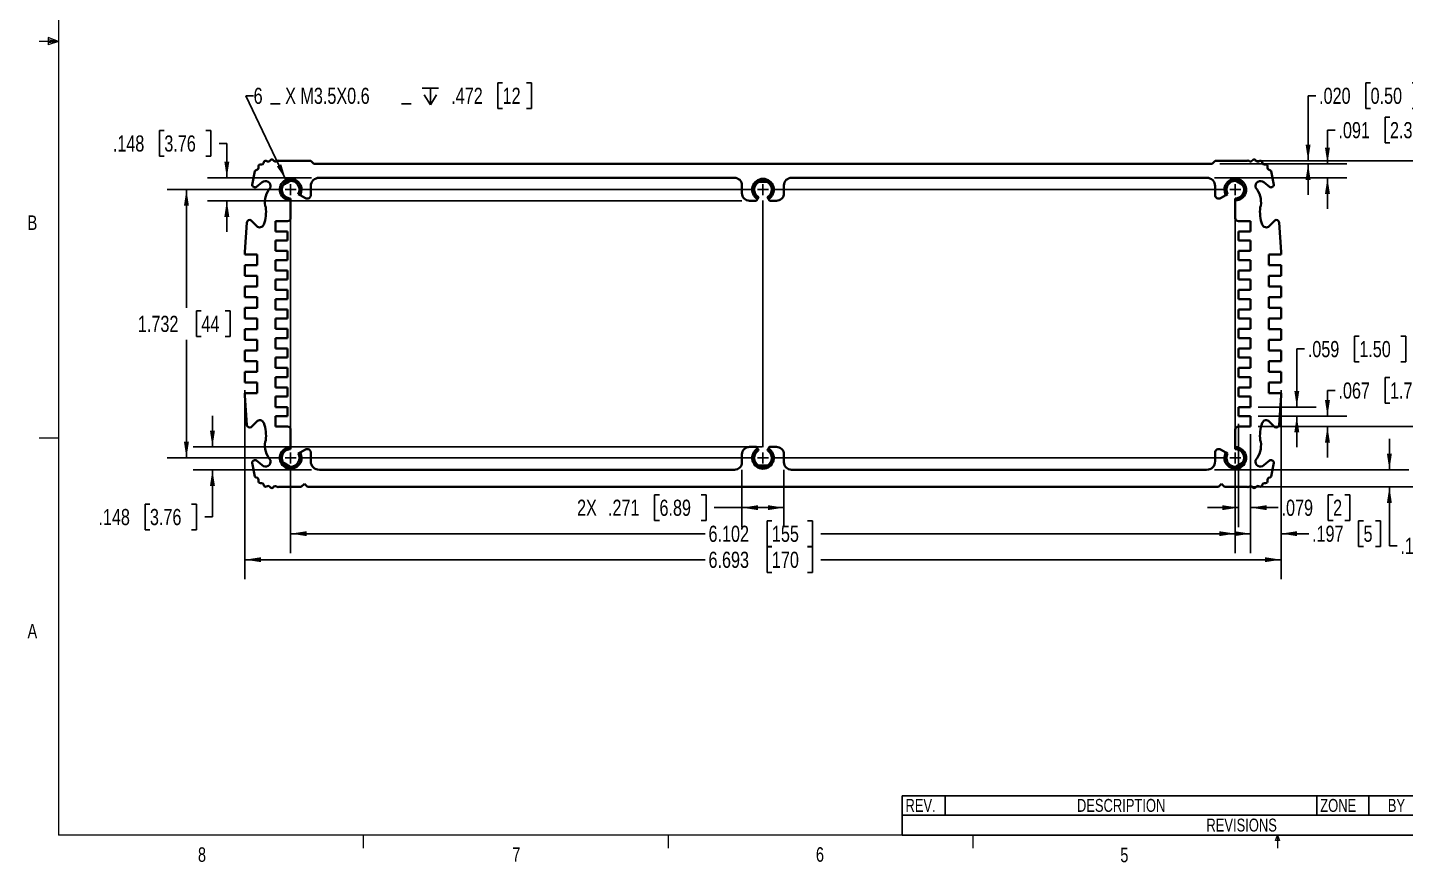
# Model space of a CAD drawing. Header units: inches. Extents: x 0.4 to 16.6, y 0.2 to 10.8.
# Drawn here: x 0.43 to 9.33, y 0.22 to 5.61 of the extents above; entities that cross this region are included whole.
import ezdxf

# ---------------------------------------------------------------- set-up
doc = ezdxf.new("R2010")
doc.units = ezdxf.units.IN
doc.header["$MEASUREMENT"] = 0
doc.linetypes.add('HIDDEN', pattern=[0.075, 0.05, -0.025])
doc.layers.add('SLD-0', color=7, linetype='Continuous')
doc.styles.add('SLDTEXTSTYLE1', font='TXT', dxfattribs={"width": 0.75})
doc.dimstyles.new('SLDDIMSTYLE0', dxfattribs={"dimtxt": 0.104167, "dimasz": 0.104167, "dimexe": 0, "dimexo": 0.0625, "dimgap": 0.026042, "dimtad": 0, "dimtih": 1, "dimtoh": 1, "dimdec": 3, "dimrnd": 1e-09, "dimzin": 12, "dimdsep": 46, "dimtxsty": 'SLDTEXTSTYLE1', "dimsah": 1, "dimcen": 0.09, "dimadec": 0, "dimazin": 3, "dimtfac": 1, "dimtdec": 3, "dimtofl": 0, "dimtmove": 0, "dimatfit": 3, "dimfxl": 1, "dimfrac": 2, "dimtolj": 1, "dimtzin": 12, "dimarcsym": 0})
doc.dimstyles.new('SLDDIMSTYLE1', dxfattribs={"dimtxt": 0.104167, "dimasz": 0.104167, "dimexe": 0, "dimexo": 0.0625, "dimgap": 0.026042, "dimtad": 0, "dimtih": 1, "dimtoh": 1, "dimdec": 3, "dimrnd": 1e-09, "dimzin": 4, "dimdsep": 46, "dimtxsty": 'SLDTEXTSTYLE1', "dimsah": 1, "dimcen": 0.09, "dimadec": 0, "dimazin": 1, "dimtfac": 1, "dimtdec": 3, "dimtmove": 0, "dimatfit": 0, "dimfxl": 1, "dimfrac": 2, "dimtolj": 1, "dimtzin": 12, "dimarcsym": 0})
doc.dimstyles.new('SLDDIMSTYLE2', dxfattribs={"dimtxt": 0.104167, "dimasz": 0.104167, "dimexe": 0, "dimexo": 0.0625, "dimgap": 0.026042, "dimtad": 0, "dimtih": 1, "dimtoh": 1, "dimdec": 3, "dimrnd": 1e-09, "dimzin": 12, "dimdsep": 46, "dimtxsty": 'SLDTEXTSTYLE1', "dimsah": 1, "dimcen": 0.09, "dimadec": 0, "dimazin": 3, "dimtfac": 1, "dimtdec": 3, "dimtmove": 0, "dimatfit": 0, "dimfxl": 1, "dimfrac": 2, "dimtolj": 1, "dimtzin": 12, "dimarcsym": 0})
doc.dimstyles.new('SLDDIMSTYLE3', dxfattribs={"dimtxt": 0.104167, "dimasz": 0.104167, "dimexe": 0, "dimexo": 0.0625, "dimgap": 0.026042, "dimtad": 0, "dimtih": 1, "dimtoh": 1, "dimdec": 3, "dimrnd": 1e-09, "dimzin": 4, "dimdsep": 46, "dimtxsty": 'SLDTEXTSTYLE1', "dimsah": 1, "dimcen": 0.09, "dimadec": 0, "dimazin": 1, "dimtfac": 1, "dimtdec": 3, "dimtofl": 0, "dimtmove": 0, "dimatfit": 3, "dimfxl": 1, "dimfrac": 2, "dimtolj": 1, "dimtzin": 12, "dimarcsym": 0})
doc.dimstyles.new('SLDDIMSTYLE4', dxfattribs={"dimtxt": 0.104167, "dimasz": 0.104167, "dimexe": 0, "dimexo": 0.0625, "dimgap": 0.026042, "dimtad": 0, "dimtih": 1, "dimtoh": 1, "dimdec": 6, "dimrnd": 1e-09, "dimzin": 12, "dimdsep": 46, "dimtxsty": 'SLDTEXTSTYLE1', "dimsah": 1, "dimcen": 0, "dimadec": 0, "dimazin": 3, "dimtfac": 1, "dimtdec": 3, "dimtofl": 0, "dimtmove": 0, "dimatfit": 3, "dimfxl": 1, "dimfrac": 2, "dimtolj": 1, "dimtzin": 12, "dimarcsym": 0})

# ---------------------------------------------------------------- blocks, each defined once
blk = doc.blocks.new('SW_TABLEANNOTATION_0')
at = {"layer": 'SLD-0', "color": 0}
for p, q in [((0, 0), (0, -0.2541)), ((4.4751, 0), (0, 0)), ((0.2775, 0), (0.2775, -0.1245)), ((2.6773, 0), (2.6773, -0.1245)), ((3.0153, 0), (3.0153, -0.1245)), ((3.3881, 0), (3.3881, -0.1245)), ((3.8157, 0), (3.8157, -0.1245)), ((4.4751, -0.2541), (4.4751, 0)), ((0, -0.1245), (4.4751, -0.1245)), ((0, -0.2541), (4.4751, -0.2541))]:
    blk.add_line(p, q, dxfattribs=at)
at = {"layer": 'SLD-0', "color": 0, "attachment_point": 1, "style": 'SLDTEXTSTYLE1'}
for s, insert, char_height in [('REV.', (0.0209, -0.0207), 0.08333), ('DESCRIPTION', (1.1286, -0.0207), 0.083333), ('ZONE', (2.7004, -0.0207), 0.08333), ('BY', (3.137, -0.0207), 0.08333), ("APPR'D", (3.409, -0.0207), 0.08333), ('DATE', (4.0094, -0.0207), 0.08333), ('REVISIONS', (1.965, -0.1478), 0.08333)]:
    blk.add_mtext(s, dxfattribs=dict(at, insert=insert, char_height=char_height))
blk = doc.blocks.new('_D')
at = {"layer": 'SLD-0'}
for p, q in [((8.355, 4.7467), (10.1485, 4.7467)), ((10.0235, 4.7467), (10.0235, 4.1237)), ((10.0235, 4.1025), (9.9918, 4.1025)), ((9.9918, 4.1025), (9.9918, 3.937)), ((10.3697, 4.1025), (10.4014, 4.1025)), ((10.4014, 4.1025), (10.4014, 3.937)), ((9.9918, 3.937), (10.0235, 3.937)), ((10.4014, 3.937), (10.3697, 3.937)), ((10.0235, 2.6404), (10.0235, 3.9159)), ((8.1699, 2.6404), (10.1485, 2.6404))]:
    blk.add_line(p, q, dxfattribs=at)
for points in [[(10.0235, 4.7467), (10.0074, 4.6425), (10.0395, 4.6425)], [(10.0235, 2.6404), (10.0395, 2.7446), (10.0074, 2.7446)]]:
    blk.add_solid(points, dxfattribs=at)
at = {"layer": 'SLD-0', "char_height": 0.10417, "attachment_point": 1, "style": 'SLDTEXTSTYLE1'}
for s, insert in [('2.106', (9.6138, 4.0713)), ('53.50', (10.0235, 4.0713))]:
    blk.add_mtext(s, dxfattribs=dict(at, insert=insert))
blk = doc.blocks.new('_D_1')
at = {"layer": 'SLD-0'}
for p, q in [((1.8306, 3.2647), (1.8306, 2.0453)), ((8.5235, 3.2647), (8.5235, 2.0453)), ((5.2347, 2.253), (5.203, 2.253)), ((5.203, 2.253), (5.203, 2.0875)), ((5.4656, 2.253), (5.4973, 2.253)), ((5.4973, 2.253), (5.4973, 2.0875)), ((1.8306, 2.1703), (4.8039, 2.1703)), ((8.5235, 2.1703), (5.5501, 2.1703)), ((5.203, 2.0875), (5.2347, 2.0875)), ((5.4973, 2.0875), (5.4656, 2.0875))]:
    blk.add_line(p, q, dxfattribs=at)
for points in [[(1.8306, 2.1703), (1.9347, 2.1543), (1.9347, 2.1863)], [(8.5235, 2.1703), (8.4193, 2.1863), (8.4193, 2.1543)]]:
    blk.add_solid(points, dxfattribs=at)
at = {"layer": 'SLD-0', "char_height": 0.10417, "attachment_point": 1, "style": 'SLDTEXTSTYLE1'}
for s, insert in [('6.693', (4.8251, 2.2218)), ('170', (5.2347, 2.2218))]:
    blk.add_mtext(s, dxfattribs=dict(at, insert=insert))
blk = doc.blocks.new('_D_2')
at = {"layer": 'SLD-0'}
for p, q in [((9.2235, 2.7506), (9.2235, 2.9509)), ((8.093, 2.7506), (9.3485, 2.7506)), ((8.1699, 2.6404), (9.3485, 2.6404)), ((9.2235, 2.2601), (9.2235, 2.6404)), ((9.6273, 2.3428), (9.5956, 2.3428)), ((9.5956, 2.3428), (9.5956, 2.1773)), ((9.8966, 2.3428), (9.9282, 2.3428)), ((9.9282, 2.3428), (9.9282, 2.1773)), ((9.2735, 2.2601), (9.2235, 2.2601)), ((9.5956, 2.1773), (9.6273, 2.1773)), ((9.9282, 2.1773), (9.8966, 2.1773))]:
    blk.add_line(p, q, dxfattribs=at)
for points in [[(9.2235, 2.7506), (9.2395, 2.8548), (9.2074, 2.8548)], [(9.2235, 2.6404), (9.2074, 2.5362), (9.2395, 2.5362)]]:
    blk.add_solid(points, dxfattribs=at)
at = {"layer": 'SLD-0', "char_height": 0.10417, "attachment_point": 1, "style": 'SLDTEXTSTYLE1'}
for s, insert in [('.110', (9.2946, 2.3116)), ('2.80', (9.6273, 2.3116))]:
    blk.add_mtext(s, dxfattribs=dict(at, insert=insert))
blk = doc.blocks.new('_D_3')
at = {"layer": 'SLD-0'}
for p, q in [((9.2273, 5.0271), (9.1956, 5.0271)), ((9.1956, 5.0271), (9.1956, 4.8616)), ((9.4966, 5.0271), (9.5282, 5.0271)), ((9.5282, 5.0271), (9.5282, 4.8616)), ((8.8735, 4.9444), (8.8235, 4.9444)), ((8.8235, 4.9444), (8.8235, 4.727)), ((9.1956, 4.8616), (9.2273, 4.8616)), ((9.5282, 4.8616), (9.4966, 4.8616)), ((8.1283, 4.727), (8.9485, 4.727)), ((8.093, 4.6364), (8.9485, 4.6364)), ((8.8235, 4.6364), (8.8235, 4.4361))]:
    blk.add_line(p, q, dxfattribs=at)
for points in [[(8.8235, 4.727), (8.8395, 4.8312), (8.8074, 4.8312)], [(8.8235, 4.6364), (8.8074, 4.5323), (8.8395, 4.5323)]]:
    blk.add_solid(points, dxfattribs=at)
at = {"layer": 'SLD-0', "char_height": 0.10417, "attachment_point": 1, "style": 'SLDTEXTSTYLE1'}
for s, insert in [('.091', (8.8946, 4.9959)), ('2.30', (9.2273, 4.9959))]:
    blk.add_mtext(s, dxfattribs=dict(at, insert=insert))
blk = doc.blocks.new('_D_4')
at = {"layer": 'SLD-0'}
for p, q in [((8.7483, 5.1663), (8.6983, 5.1663)), ((8.6983, 5.1663), (8.6983, 4.7467)), ((9.1021, 5.2491), (9.0704, 5.2491)), ((9.0704, 5.2491), (9.0704, 5.0836)), ((9.3714, 5.2491), (9.4031, 5.2491)), ((9.4031, 5.2491), (9.4031, 5.0836)), ((9.0704, 5.0836), (9.1021, 5.0836)), ((9.4031, 5.0836), (9.3714, 5.0836)), ((8.1283, 4.727), (8.8233, 4.727)), ((8.355, 4.7467), (8.8233, 4.7467)), ((8.6983, 4.727), (8.6983, 4.5267))]:
    blk.add_line(p, q, dxfattribs=at)
for points in [[(8.6983, 4.7467), (8.7144, 4.8509), (8.6823, 4.8509)], [(8.6983, 4.727), (8.6823, 4.6228), (8.7144, 4.6228)]]:
    blk.add_solid(points, dxfattribs=at)
at = {"layer": 'SLD-0', "char_height": 0.10417, "attachment_point": 1, "style": 'SLDTEXTSTYLE1'}
for s, insert in [('.020', (8.7695, 5.2178)), ('0.50', (9.1021, 5.2178))]:
    blk.add_mtext(s, dxfattribs=dict(at, insert=insert))
blk = doc.blocks.new('_D_5')
at = {"layer": 'SLD-0'}
for p, q in [((8.3766, 3.0302), (9.5485, 3.0302)), ((9.4235, 3.0302), (9.4235, 2.6404)), ((8.1699, 2.6404), (9.5485, 2.6404)), ((9.4235, 2.4582), (9.4235, 2.6404)), ((9.8273, 2.541), (9.7956, 2.541)), ((9.7956, 2.541), (9.7956, 2.3755)), ((10.0966, 2.541), (10.1282, 2.541)), ((10.1282, 2.541), (10.1282, 2.3755)), ((9.4735, 2.4582), (9.4235, 2.4582)), ((9.7956, 2.3755), (9.8273, 2.3755)), ((10.1282, 2.3755), (10.0966, 2.3755))]:
    blk.add_line(p, q, dxfattribs=at)
for points in [[(9.4235, 3.0302), (9.4074, 2.9261), (9.4395, 2.9261)], [(9.4235, 2.6404), (9.4395, 2.7446), (9.4074, 2.7446)]]:
    blk.add_solid(points, dxfattribs=at)
at = {"layer": 'SLD-0', "char_height": 0.10417, "attachment_point": 1, "style": 'SLDTEXTSTYLE1'}
for s, insert in [('.390', (9.4946, 2.5097)), ('9.90', (9.8273, 2.5097))]:
    blk.add_mtext(s, dxfattribs=dict(at, insert=insert))
blk = doc.blocks.new('_D_6')
at = {"layer": 'SLD-0'}
for p, q in [((9.2273, 3.3458), (9.1956, 3.3458)), ((9.1956, 3.3458), (9.1956, 3.1803)), ((9.4966, 3.3458), (9.5282, 3.3458)), ((9.5282, 3.3458), (9.5282, 3.1803)), ((8.8735, 3.2631), (8.8235, 3.2631)), ((8.8235, 3.2631), (8.8235, 3.0972)), ((9.1956, 3.1803), (9.2273, 3.1803)), ((9.5282, 3.1803), (9.4966, 3.1803)), ((8.3766, 3.0972), (8.9485, 3.0972)), ((8.3766, 3.0302), (8.9485, 3.0302)), ((8.8235, 3.0302), (8.8235, 2.8299))]:
    blk.add_line(p, q, dxfattribs=at)
for points in [[(8.8235, 3.0972), (8.8395, 3.2013), (8.8074, 3.2013)], [(8.8235, 3.0302), (8.8074, 2.9261), (8.8395, 2.9261)]]:
    blk.add_solid(points, dxfattribs=at)
at = {"layer": 'SLD-0', "char_height": 0.10417, "attachment_point": 1, "style": 'SLDTEXTSTYLE1'}
for s, insert in [('.067', (8.8946, 3.3146)), ('1.70', (9.2273, 3.3146)), ('TYP.', (9.599, 3.3146))]:
    blk.add_mtext(s, dxfattribs=dict(at, insert=insert))
blk = doc.blocks.new('_D_7')
at = {"layer": 'SLD-0'}
for p, q in [((9.0292, 3.6135), (8.9975, 3.6135)), ((8.9975, 3.6135), (8.9975, 3.448)), ((9.2985, 3.6135), (9.3302, 3.6135)), ((9.3302, 3.6135), (9.3302, 3.448)), ((8.6754, 3.5308), (8.6254, 3.5308)), ((8.6254, 3.5308), (8.6254, 3.1562)), ((8.9975, 3.448), (9.0292, 3.448)), ((9.3302, 3.448), (9.2985, 3.448)), ((8.3766, 3.1562), (8.7504, 3.1562)), ((8.3766, 3.0972), (8.7504, 3.0972)), ((8.6254, 3.0972), (8.6254, 2.8968))]:
    blk.add_line(p, q, dxfattribs=at)
for points in [[(8.6254, 3.1562), (8.6414, 3.2604), (8.6094, 3.2604)], [(8.6254, 3.0972), (8.6094, 2.993), (8.6414, 2.993)]]:
    blk.add_solid(points, dxfattribs=at)
at = {"layer": 'SLD-0', "char_height": 0.10417, "attachment_point": 1, "style": 'SLDTEXTSTYLE1'}
for s, insert in [('.059', (8.6966, 3.5823)), ('1.50', (9.0292, 3.5823)), ('TYP.', (9.4009, 3.5823))]:
    blk.add_mtext(s, dxfattribs=dict(at, insert=insert))
blk = doc.blocks.new('_D_8')
at = {"layer": 'SLD-0'}
for p, q in [((2.1258, 2.7774), (2.1258, 2.2133)), ((8.2282, 2.7774), (8.2282, 2.2133)), ((5.2347, 2.421), (5.203, 2.421)), ((5.203, 2.421), (5.203, 2.2555)), ((5.4656, 2.421), (5.4973, 2.421)), ((5.4973, 2.421), (5.4973, 2.2555)), ((2.1258, 2.3383), (4.8039, 2.3383)), ((8.2282, 2.3383), (5.5501, 2.3383)), ((5.203, 2.2555), (5.2347, 2.2555)), ((5.4973, 2.2555), (5.4656, 2.2555))]:
    blk.add_line(p, q, dxfattribs=at)
for points in [[(2.1258, 2.3383), (2.23, 2.3223), (2.23, 2.3543)], [(8.2282, 2.3383), (8.124, 2.3543), (8.124, 2.3223)]]:
    blk.add_solid(points, dxfattribs=at)
at = {"layer": 'SLD-0', "char_height": 0.10417, "attachment_point": 1, "style": 'SLDTEXTSTYLE1'}
for s, insert in [('6.102', (4.8251, 2.3898)), ('155', (5.2347, 2.3898))]:
    blk.add_mtext(s, dxfattribs=dict(at, insert=insert))
blk = doc.blocks.new('_D_9')
at = {"layer": 'SLD-0'}
for p, q in [((2.0758, 4.5597), (1.3275, 4.5597)), ((1.4525, 4.5597), (1.4525, 3.7974)), ((1.5487, 3.7763), (1.517, 3.7763)), ((1.517, 3.7763), (1.517, 3.6108)), ((1.7026, 3.7763), (1.7343, 3.7763)), ((1.7343, 3.7763), (1.7343, 3.6108)), ((1.4525, 2.8274), (1.4525, 3.5897)), ((1.517, 3.6108), (1.5487, 3.6108)), ((1.7343, 3.6108), (1.7026, 3.6108)), ((2.0758, 2.8274), (1.3275, 2.8274))]:
    blk.add_line(p, q, dxfattribs=at)
for points in [[(1.4525, 4.5597), (1.4365, 4.4555), (1.4686, 4.4555)], [(1.4525, 2.8274), (1.4686, 2.9316), (1.4365, 2.9316)]]:
    blk.add_solid(points, dxfattribs=at)
at = {"layer": 'SLD-0', "char_height": 0.10417, "attachment_point": 1, "style": 'SLDTEXTSTYLE1'}
for s, insert in [('1.732', (1.1391, 3.7451)), ('44', (1.5487, 3.7451))]:
    blk.add_mtext(s, dxfattribs=dict(at, insert=insert))
blk = doc.blocks.new('_D_10')
at = {"layer": 'SLD-0'}
for p, q in [((1.6205, 2.8988), (1.6205, 3.0991)), ((5.1711, 2.8988), (1.4955, 2.8988)), ((2.261, 2.7506), (1.4955, 2.7506)), ((1.6205, 2.4464), (1.6205, 2.7506)), ((1.2167, 2.5292), (1.1851, 2.5292)), ((1.1851, 2.5292), (1.1851, 2.3637)), ((1.486, 2.5292), (1.5177, 2.5292)), ((1.5177, 2.5292), (1.5177, 2.3637)), ((1.5705, 2.4464), (1.6205, 2.4464)), ((1.1851, 2.3637), (1.2167, 2.3637)), ((1.5177, 2.3637), (1.486, 2.3637))]:
    blk.add_line(p, q, dxfattribs=at)
for points in [[(1.6205, 2.8988), (1.6366, 3.0029), (1.6045, 3.0029)], [(1.6205, 2.7506), (1.6045, 2.6465), (1.6366, 2.6465)]]:
    blk.add_solid(points, dxfattribs=at)
at = {"layer": 'SLD-0', "char_height": 0.10417, "attachment_point": 1, "style": 'SLDTEXTSTYLE1'}
for s, insert in [('.148', (0.8841, 2.4979)), ('3.76', (1.2167, 2.4979))]:
    blk.add_mtext(s, dxfattribs=dict(at, insert=insert))
blk = doc.blocks.new('_D_11')
at = {"layer": 'SLD-0'}
for p, q in [((1.3096, 4.9411), (1.2779, 4.9411)), ((1.2779, 4.9411), (1.2779, 4.7756)), ((1.5789, 4.9411), (1.6106, 4.9411)), ((1.6106, 4.9411), (1.6106, 4.7756)), ((1.6634, 4.8584), (1.7134, 4.8584)), ((1.7134, 4.8584), (1.7134, 4.6364)), ((1.2779, 4.7756), (1.3096, 4.7756)), ((1.6106, 4.7756), (1.5789, 4.7756)), ((2.261, 4.6364), (1.5884, 4.6364)), ((5.0406, 4.4883), (1.5884, 4.4883)), ((1.7134, 4.4883), (1.7134, 4.288))]:
    blk.add_line(p, q, dxfattribs=at)
for points in [[(1.7134, 4.6364), (1.7295, 4.7406), (1.6974, 4.7406)], [(1.7134, 4.4883), (1.6974, 4.3841), (1.7295, 4.3841)]]:
    blk.add_solid(points, dxfattribs=at)
at = {"layer": 'SLD-0', "char_height": 0.10417, "attachment_point": 1, "style": 'SLDTEXTSTYLE1'}
for s, insert in [('.148', (0.977, 4.9099)), ('3.76', (1.3096, 4.9099))]:
    blk.add_mtext(s, dxfattribs=dict(at, insert=insert))
blk = doc.blocks.new('_D_12')
at = {"layer": 'SLD-0'}
for p, q in [((5.0414, 2.7498), (5.0414, 2.3813)), ((5.3126, 2.7498), (5.3126, 2.3813)), ((4.5084, 2.589), (4.4767, 2.589)), ((4.4767, 2.589), (4.4767, 2.4235)), ((4.7777, 2.589), (4.8094, 2.589)), ((4.8094, 2.589), (4.8094, 2.4235)), ((5.0414, 2.5063), (4.8622, 2.5063)), ((5.3126, 2.5063), (5.0414, 2.5063)), ((4.4767, 2.4235), (4.5084, 2.4235)), ((4.8094, 2.4235), (4.7777, 2.4235))]:
    blk.add_line(p, q, dxfattribs=at)
for points in [[(5.0414, 2.5063), (5.1455, 2.4903), (5.1455, 2.5223)], [(5.3126, 2.5063), (5.2085, 2.5223), (5.2085, 2.4903)]]:
    blk.add_solid(points, dxfattribs=at)
at = {"layer": 'SLD-0', "char_height": 0.10417, "attachment_point": 1, "style": 'SLDTEXTSTYLE1'}
for s, insert in [('2X', (3.9759, 2.5578)), ('.271', (4.1757, 2.5578)), ('6.89', (4.5084, 2.5578))]:
    blk.add_mtext(s, dxfattribs=dict(at, insert=insert))
blk = doc.blocks.new('_D_13')
at = {"layer": 'SLD-0'}
for p, q in [((8.2479, 3.0472), (8.2479, 2.3813)), ((8.3266, 2.9802), (8.3266, 2.3813)), ((8.8596, 2.589), (8.8279, 2.589)), ((8.8279, 2.589), (8.8279, 2.4235)), ((8.9366, 2.589), (8.9682, 2.589)), ((8.9682, 2.589), (8.9682, 2.4235)), ((8.2479, 2.5063), (8.0476, 2.5063)), ((8.3266, 2.5063), (8.5058, 2.5063)), ((8.8279, 2.4235), (8.8596, 2.4235)), ((8.9682, 2.4235), (8.9366, 2.4235))]:
    blk.add_line(p, q, dxfattribs=at)
for points in [[(8.2479, 2.5063), (8.1437, 2.5223), (8.1437, 2.4903)], [(8.3266, 2.5063), (8.4308, 2.4903), (8.4308, 2.5223)]]:
    blk.add_solid(points, dxfattribs=at)
at = {"layer": 'SLD-0', "attachment_point": 1, "style": 'SLDTEXTSTYLE1'}
for s, insert, char_height in [('.079', (8.5269, 2.5578), 0.10417), ('2', (8.8596, 2.5578), 0.1042)]:
    blk.add_mtext(s, dxfattribs=dict(at, insert=insert, char_height=char_height))
blk = doc.blocks.new('_D_14')
at = {"layer": 'SLD-0'}
for p, q in [((8.5235, 3.2647), (8.5235, 2.2133)), ((8.3266, 2.9802), (8.3266, 2.2133)), ((9.0564, 2.421), (9.0248, 2.421)), ((9.0248, 2.421), (9.0248, 2.2555)), ((9.1334, 2.421), (9.1651, 2.421)), ((9.1651, 2.421), (9.1651, 2.2555)), ((8.3266, 2.3383), (8.1263, 2.3383)), ((8.5235, 2.3383), (8.7026, 2.3383)), ((9.0248, 2.2555), (9.0564, 2.2555)), ((9.1651, 2.2555), (9.1334, 2.2555))]:
    blk.add_line(p, q, dxfattribs=at)
for points in [[(8.3266, 2.3383), (8.2224, 2.3543), (8.2224, 2.3223)], [(8.5235, 2.3383), (8.6276, 2.3223), (8.6276, 2.3543)]]:
    blk.add_solid(points, dxfattribs=at)
at = {"layer": 'SLD-0', "attachment_point": 1, "style": 'SLDTEXTSTYLE1'}
for s, insert, char_height in [('.197', (8.7238, 2.3898), 0.10417), ('5', (9.0564, 2.3898), 0.1042)]:
    blk.add_mtext(s, dxfattribs=dict(at, insert=insert, char_height=char_height))
blk = doc.blocks.new('SW_SYMBOL_HOLE_DEPTH')
at = {"layer": 'SLD-0', "color": 0}
for p, q in [((0, 34.4), (31.5, 34.4)), ((15.7, 34.4), (15.7, 3)), ((3.9, 21.9), (15.7, 3)), ((27.6, 21.9), (15.7, 3))]:
    blk.add_line(p, q, dxfattribs=at)
blk = doc.blocks.new('_D_15')
at = {"layer": 'SLD-0'}
for p, q in [((2.0957, 4.6228), (1.8365, 5.1663)), ((1.8365, 5.1663), (1.8865, 5.1663)), ((3.4951, 5.2491), (3.4634, 5.2491)), ((3.4634, 5.2491), (3.4634, 5.0836)), ((3.649, 5.2491), (3.6807, 5.2491)), ((3.6807, 5.2491), (3.6807, 5.0836)), ((2.0269, 5.1142), (1.9952, 5.1142)), ((1.9952, 5.1142), (2.0269, 5.1142)), ((2.0269, 5.1142), (2.0586, 5.1142)), ((2.0586, 5.1142), (2.0269, 5.1142)), ((2.8733, 5.1142), (2.8416, 5.1142)), ((2.8416, 5.1142), (2.8733, 5.1142)), ((2.8733, 5.1142), (2.905, 5.1142)), ((2.905, 5.1142), (2.8733, 5.1142)), ((3.4634, 5.0836), (3.4951, 5.0836)), ((3.6807, 5.0836), (3.649, 5.0836))]:
    blk.add_line(p, q, dxfattribs=at)
blk.add_solid([(2.0957, 4.6228), (2.0654, 4.7237), (2.0364, 4.7099)], dxfattribs=at)
at = {"layer": 'SLD-0', "xscale": 0.003379638671875, "yscale": 0.003379638671875, "zscale": 0.003379638671875}
blk.add_blockref('SW_SYMBOL_HOLE_DEPTH', (2.9751, 5.098), dxfattribs=at)
at = {"layer": 'SLD-0', "attachment_point": 1, "style": 'SLDTEXTSTYLE1'}
for s, insert, char_height in [('6', (1.8865, 5.2178), 0.1042), ('X M3.5X0.6', (2.0902, 5.2178), 0.10417), ('.472', (3.1631, 5.2178), 0.10417), ('12', (3.4951, 5.2178), 0.10417)]:
    blk.add_mtext(s, dxfattribs=dict(at, insert=insert, char_height=char_height))
blk = doc.blocks.new('SW_CENTERMARKSYMBOL_0')
at = {"layer": 'SLD-0', "color": 0}
for p, q in [((0, 0), (-0.035, 0)), ((0, 0), (0, 0.035)), ((0, 0), (0, -0.035)), ((0, 0), (0.035, 0)), ((0.07, 0), (2.9812, 0)), ((3.0512, 0), (3.0512, 0.035)), ((3.1212, 0), (6.0324, 0)), ((6.1024, 0), (6.0674, 0)), ((6.1024, 0), (6.1024, 0.035)), ((6.1024, 0), (6.1024, -0.035)), ((6.1024, 0), (6.1374, 0)), ((0, -1.6623), (0, -0.07)), ((3.0512, 0), (3.0162, 0)), ((3.0512, 0), (3.0512, -0.035)), ((3.0512, 0), (3.0862, 0)), ((3.0512, -1.6623), (3.0512, -0.07)), ((6.1024, -1.6623), (6.1024, -0.07)), ((0, -1.7323), (-0.035, -1.7323)), ((0, -1.7323), (0, -1.6973)), ((0, -1.7323), (0, -1.7673)), ((0, -1.7323), (0.035, -1.7323)), ((0.07, -1.7323), (2.9812, -1.7323)), ((3.0512, -1.7323), (3.0162, -1.7323)), ((3.0512, -1.7323), (3.0512, -1.6973)), ((3.0512, -1.7323), (3.0512, -1.7673)), ((3.0512, -1.7323), (3.0862, -1.7323)), ((3.1212, -1.7323), (6.0324, -1.7323)), ((6.1024, -1.7323), (6.0674, -1.7323)), ((6.1024, -1.7323), (6.1024, -1.6973)), ((6.1024, -1.7323), (6.1024, -1.7673)), ((6.1024, -1.7323), (6.1374, -1.7323))]:
    blk.add_line(p, q, dxfattribs=at)

msp = doc.modelspace()

# ---------------------------------------------------------------- linework, layer by layer
at = {"color": 7, "linetype": 'Continuous', "lineweight": 18}
for p, q in [((0.6262516, 10.6420732), (0.6262516, 0.3920732)), ((0.5590702, 5.5410828), (0.5590702, 5.4944946)), ((0.6262516, 5.5170732), (0.5590702, 5.5410828)), ((0.6262516, 5.5170732), (0.5590702, 5.5261113)), ((0.6262516, 5.5170732), (0.5012516, 5.5170732)), ((0.6262516, 5.5170732), (0.5590702, 5.5067651)), ((0.6262516, 5.5170732), (0.5590702, 5.4944946)), ((0.6262516, 2.9545732), (0.5012516, 2.9545732)), ((16.3762516, 0.3920732), (0.6262516, 0.3920732)), ((2.5947516, 0.3920732), (2.5947516, 0.307274)), ((4.5635016, 0.3920732), (4.5635016, 0.307274)), ((6.5322516, 0.3920732), (6.5322516, 0.307274)), ((8.4877505, 0.3575), (8.5010016, 0.3920732)), ((8.5135566, 0.3575), (8.4877505, 0.3575)), ((8.5010016, 0.3920732), (8.5010016, 0.307274)), ((8.5010016, 0.3920732), (8.5135566, 0.3575))]:
    msp.add_line(p, q, dxfattribs=at)
at = {"color": 7, "linetype": 'Continuous', "lineweight": 35}
for p, q in [((1.9379267, 4.7217712), (1.9299365, 4.7221424)), ((1.952149, 4.7376316), (1.9497354, 4.7300056)), ((1.975671, 4.7413574), (1.968431, 4.7447581)), ((1.9948802, 4.7505678), (1.9897319, 4.744446)), ((2.0180374, 4.7450086), (2.0126499, 4.750921)), ((2.0393091, 4.7461669), (2.03221, 4.7424811)), ((2.2559992, 4.7466841), (2.0490535, 4.7466841)), ((2.2756842, 4.726999), (2.2559992, 4.7466841)), ((8.0783284, 4.726999), (2.2756842, 4.726999)), ((8.0980134, 4.7466841), (8.0783284, 4.726999)), ((8.304959, 4.7466841), (8.0980134, 4.7466841)), ((8.3218026, 4.7424811), (8.3147035, 4.7461669)), ((8.3413626, 4.750921), (8.3359752, 4.7450086)), ((8.3642806, 4.744446), (8.3591324, 4.7505678)), ((8.3855815, 4.7447581), (8.3783416, 4.7413574)), ((8.4042771, 4.7300056), (8.4018635, 4.7376316)), ((8.424076, 4.7221424), (8.4160858, 4.7217712)), ((1.8943796, 4.679706), (1.877133, 4.5914962)), ((1.9105509, 4.6892318), (1.9030269, 4.6865171)), ((1.9176211, 4.7093276), (1.9183096, 4.7013584)), ((4.9921638, 4.6364478), (2.3110441, 4.6364478)), ((8.0429685, 4.6364478), (5.3618488, 4.6364478)), ((8.435703, 4.7013584), (8.4363914, 4.7093276)), ((8.4509857, 4.6865171), (8.4434616, 4.6892318)), ((8.4768796, 4.5914962), (8.4596329, 4.679706)), ((1.9050762, 4.5770628), (1.9408833, 4.6074703)), ((2.255926, 4.5813297), (2.255926, 4.5257312)), ((5.0413764, 4.5375032), (5.0413764, 4.5872352)), ((5.3126362, 4.5872352), (5.3126362, 4.5375032)), ((8.0980866, 4.5257312), (8.0980866, 4.5813297)), ((8.413129, 4.6074703), (8.4489363, 4.5770628)), ((2.1258252, 4.4897943), (2.1258252, 4.5024702)), ((2.1258252, 4.4897943), (2.1258252, 4.3765308)), ((2.175367, 4.5310732), (2.1864419, 4.5249042)), ((2.2210775, 4.5056115), (2.1864419, 4.5249042)), ((5.1329505, 4.4882906), (5.0905889, 4.4882906)), ((5.1423718, 4.4989808), (5.1372124, 4.4907512)), ((5.1423718, 4.4989808), (5.1466442, 4.5057955)), ((5.2073683, 4.5057955), (5.2116407, 4.4989808)), ((5.2168001, 4.4907512), (5.2116407, 4.4989808)), ((5.2634236, 4.4882906), (5.2210621, 4.4882906)), ((8.1675706, 4.5249042), (8.132935, 4.5056115)), ((8.1675706, 4.5249042), (8.1786455, 4.5310732)), ((8.2281874, 4.5024702), (8.2281874, 4.4897943)), ((8.2281874, 4.3765308), (8.2281874, 4.4897943)), ((1.8433074, 4.3481452), (1.8305522, 4.1562074)), ((1.9065619, 4.3241911), (1.8698003, 4.3609527)), ((2.1061401, 4.3568457), (2.0274, 4.3568457)), ((2.0274, 4.3568457), (2.0274, 4.2899166)), ((2.0274, 4.2899166), (2.1061401, 4.2899166)), ((2.1061401, 4.2899166), (2.1061401, 4.2308615)), ((8.3266126, 4.3568457), (8.2478724, 4.3568457)), ((8.2478724, 4.2308615), (8.2478724, 4.2899166)), ((8.2478724, 4.2899166), (8.3266126, 4.2899166)), ((8.3266126, 4.2899166), (8.3266126, 4.3568457)), ((8.4842122, 4.3609527), (8.4474506, 4.3241911)), ((8.5234604, 4.1562074), (8.5107051, 4.3481452)), ((2.1061401, 4.2308615), (2.0274, 4.2308615)), ((2.0274, 4.2308615), (2.0274, 4.1639323)), ((8.3266126, 4.2308615), (8.2478724, 4.2308615)), ((8.3266126, 4.1639323), (8.3266126, 4.2308615)), ((1.8305522, 4.1562074), (1.8305496, 4.1561329)), ((1.8305496, 4.1561329), (1.8305522, 4.1560583)), ((1.8305522, 4.1560583), (1.8305522, 4.1414437)), ((1.8305522, 4.1414437), (1.9092845, 4.1414437)), ((1.9092845, 4.1414437), (1.9092845, 4.072546)), ((2.0274, 4.1639323), (2.1061401, 4.1639323)), ((2.1061401, 4.1048772), (2.0274, 4.1048772)), ((2.0274, 4.1048772), (2.0274, 4.0379481)), ((2.1061401, 4.1639323), (2.1061401, 4.1048772)), ((8.2478724, 4.1048772), (8.2478724, 4.1639323)), ((8.2478724, 4.1639323), (8.3266126, 4.1639323)), ((8.3266126, 4.1048772), (8.2478724, 4.1048772)), ((8.3266126, 4.0379481), (8.3266126, 4.1048772)), ((8.4447228, 4.1414437), (8.5234604, 4.1414437)), ((8.4447228, 4.072546), (8.4447228, 4.1414437)), ((8.5234604, 4.1414437), (8.5234604, 4.1562074)), ((1.8305522, 4.072546), (1.8305522, 4.0036484)), ((1.9092845, 4.072546), (1.8305522, 4.072546)), ((2.0274, 4.0379481), (2.1061401, 4.0379481)), ((2.1061401, 4.0379481), (2.1061401, 3.978893)), ((8.2478724, 3.978893), (8.2478724, 4.0379481)), ((8.2478724, 4.0379481), (8.3266126, 4.0379481)), ((8.5234604, 4.072546), (8.4447228, 4.072546)), ((8.5234604, 4.0036484), (8.5234604, 4.072546)), ((1.8305522, 4.0036484), (1.9092845, 4.0036484)), ((1.8305522, 3.9347508), (1.8305522, 3.8658531)), ((1.9092845, 3.9347508), (1.8305522, 3.9347508)), ((1.9092845, 4.0036484), (1.9092845, 3.9347508)), ((2.1061401, 3.978893), (2.0274, 3.978893)), ((2.0274, 3.978893), (2.0274, 3.9119638)), ((8.3266126, 3.978893), (8.2478724, 3.978893)), ((8.3266126, 3.9119638), (8.3266126, 3.978893)), ((8.4447228, 4.0036484), (8.5234604, 4.0036484)), ((8.4447228, 3.9347508), (8.4447228, 4.0036484)), ((8.5234604, 3.9347508), (8.4447228, 3.9347508)), ((8.5234604, 3.8658531), (8.5234604, 3.9347508)), ((1.8305522, 3.8658531), (1.9092845, 3.8658531)), ((1.9092845, 3.8658531), (1.9092845, 3.7969555)), ((2.0274, 3.9119638), (2.1061401, 3.9119638)), ((2.1061401, 3.8529087), (2.0274, 3.8529087)), ((2.0274, 3.8529087), (2.0274, 3.7859796)), ((2.1061401, 3.9119638), (2.1061401, 3.8529087)), ((8.2478724, 3.8529087), (8.2478724, 3.9119638)), ((8.2478724, 3.9119638), (8.3266126, 3.9119638)), ((8.3266126, 3.8529087), (8.2478724, 3.8529087)), ((8.3266126, 3.7859796), (8.3266126, 3.8529087)), ((8.4447228, 3.8658531), (8.5234604, 3.8658531)), ((8.4447228, 3.7969555), (8.4447228, 3.8658531)), ((1.8305522, 3.7969555), (1.8305522, 3.7280578)), ((1.9092845, 3.7969555), (1.8305522, 3.7969555)), ((2.0274, 3.7859796), (2.1061401, 3.7859796)), ((2.1061401, 3.7859796), (2.1061401, 3.7269245)), ((8.2478724, 3.7269245), (8.2478724, 3.7859796)), ((8.2478724, 3.7859796), (8.3266126, 3.7859796)), ((8.5234604, 3.7969555), (8.4447228, 3.7969555)), ((8.5234604, 3.7280578), (8.5234604, 3.7969555)), ((1.8305522, 3.7280578), (1.9092845, 3.7280578)), ((1.8305522, 3.6591602), (1.8305522, 3.5902626)), ((1.9092845, 3.6591602), (1.8305522, 3.6591602)), ((1.9092845, 3.7280578), (1.9092845, 3.6591602)), ((2.1061401, 3.7269245), (2.0274, 3.7269245)), ((2.0274, 3.7269245), (2.0274, 3.6601445)), ((2.0274, 3.6601445), (2.1061401, 3.6601445)), ((2.1061401, 3.6601445), (2.1061401, 3.6010893)), ((8.3266126, 3.7269245), (8.2478724, 3.7269245)), ((8.2478724, 3.6010893), (8.2478724, 3.6601445)), ((8.2478724, 3.6601445), (8.3266126, 3.6601445)), ((8.3266126, 3.6601445), (8.3266126, 3.7269245)), ((8.4447228, 3.7280578), (8.5234604, 3.7280578)), ((8.4447228, 3.6591602), (8.4447228, 3.7280578)), ((8.5234604, 3.6591602), (8.4447228, 3.6591602)), ((8.5234604, 3.5902626), (8.5234604, 3.6591602)), ((1.8305522, 3.5902626), (1.9092845, 3.5902626)), ((1.9092845, 3.5902626), (1.9092845, 3.5213649)), ((2.1061401, 3.6010893), (2.0274, 3.6010893)), ((2.0274, 3.6010893), (2.0274, 3.5341602)), ((8.3266126, 3.6010893), (8.2478724, 3.6010893)), ((8.3266126, 3.5341602), (8.3266126, 3.6010893)), ((8.4447228, 3.5902626), (8.5234604, 3.5902626)), ((8.4447228, 3.5213649), (8.4447228, 3.5902626)), ((1.8305522, 3.5213649), (1.8305522, 3.4524673)), ((1.9092845, 3.5213649), (1.8305522, 3.5213649)), ((2.0274, 3.5341602), (2.1061401, 3.5341602)), ((2.1061401, 3.4751051), (2.0274, 3.4751051)), ((2.0274, 3.4751051), (2.0274, 3.408176)), ((2.1061401, 3.5341602), (2.1061401, 3.4751051)), ((8.2478724, 3.4751051), (8.2478724, 3.5341602)), ((8.2478724, 3.5341602), (8.3266126, 3.5341602)), ((8.3266126, 3.4751051), (8.2478724, 3.4751051)), ((8.3266126, 3.408176), (8.3266126, 3.4751051)), ((8.5234604, 3.5213649), (8.4447228, 3.5213649)), ((8.5234604, 3.4524673), (8.5234604, 3.5213649)), ((1.8305522, 3.4524673), (1.9092845, 3.4524673)), ((1.8305522, 3.3835697), (1.8305522, 3.314672)), ((1.9092845, 3.3835697), (1.8305522, 3.3835697)), ((1.9092845, 3.4524673), (1.9092845, 3.3835697)), ((2.0274, 3.408176), (2.1061401, 3.408176)), ((2.1061401, 3.408176), (2.1061401, 3.3491208)), ((8.2478724, 3.3491208), (8.2478724, 3.408176)), ((8.2478724, 3.408176), (8.3266126, 3.408176)), ((8.4447228, 3.4524673), (8.5234604, 3.4524673)), ((8.4447228, 3.3835697), (8.4447228, 3.4524673)), ((8.5234604, 3.3835697), (8.4447228, 3.3835697)), ((8.5234604, 3.314672), (8.5234604, 3.3835697)), ((1.8305522, 3.314672), (1.9092845, 3.314672)), ((1.9092845, 3.314672), (1.9092845, 3.2457744)), ((2.1061401, 3.3491208), (2.0274, 3.3491208)), ((2.0274, 3.3491208), (2.0274, 3.2821917)), ((8.3266126, 3.3491208), (8.2478724, 3.3491208)), ((8.3266126, 3.2821917), (8.3266126, 3.3491208)), ((8.4447228, 3.314672), (8.5234604, 3.314672)), ((8.4447228, 3.2457744), (8.4447228, 3.314672)), ((1.8305522, 3.2310106), (1.8305496, 3.230936)), ((1.8305496, 3.230936), (1.8305522, 3.2308615)), ((1.8305522, 3.2457744), (1.8305522, 3.2310106)), ((1.9092845, 3.2457744), (1.8305522, 3.2457744)), ((1.8305522, 3.2308615), (1.8433074, 3.0389237)), ((2.0274, 3.2821917), (2.1061401, 3.2821917)), ((2.1061401, 3.2231366), (2.0274, 3.2231366)), ((2.0274, 3.2231366), (2.0274, 3.1562074)), ((2.1061401, 3.2821917), (2.1061401, 3.2231366)), ((8.2478724, 3.2231366), (8.2478724, 3.2821917)), ((8.2478724, 3.2821917), (8.3266126, 3.2821917)), ((8.3266126, 3.2231366), (8.2478724, 3.2231366)), ((8.3266126, 3.1562074), (8.3266126, 3.2231366)), ((8.5234604, 3.2457744), (8.4447228, 3.2457744)), ((8.5107051, 3.0389237), (8.5234604, 3.2308615)), ((8.5234604, 3.2310106), (8.5234604, 3.2457744)), ((8.523463, 3.230936), (8.5234604, 3.2310106)), ((8.5234604, 3.2308615), (8.523463, 3.230936)), ((2.0274, 3.1562074), (2.1061401, 3.1562074)), ((2.1061401, 3.1562074), (2.1061401, 3.0971523)), ((8.2478724, 3.0971523), (8.2478724, 3.1562074)), ((8.2478724, 3.1562074), (8.3266126, 3.1562074)), ((1.8698003, 3.0261162), (1.9065619, 3.0628778)), ((2.1061401, 3.0971523), (2.0274, 3.0971523)), ((2.0274, 3.0971523), (2.0274, 3.0302232)), ((2.0274, 3.0302232), (2.1061401, 3.0302232)), ((8.3266126, 3.0971523), (8.2478724, 3.0971523)), ((8.2478724, 3.0302232), (8.3266126, 3.0302232)), ((8.3266126, 3.0302232), (8.3266126, 3.0971523)), ((8.4474506, 3.0628778), (8.4842122, 3.0261162)), ((2.1258252, 3.0105382), (2.1258252, 2.8972746)), ((8.2281874, 2.8972746), (8.2281874, 3.0105382)), ((2.1258252, 2.8845987), (2.1258252, 2.8972746)), ((2.1864419, 2.8621647), (2.175367, 2.8559957)), ((2.1864419, 2.8621647), (2.2210775, 2.8814574)), ((2.255926, 2.8613377), (2.255926, 2.8057392)), ((5.0413764, 2.7998337), (5.0413764, 2.8495657)), ((5.0905889, 2.8987783), (5.1329505, 2.8987783)), ((5.1372124, 2.8963177), (5.1423718, 2.8880881)), ((5.1466442, 2.8812734), (5.1423718, 2.8880881)), ((5.2116407, 2.8880881), (5.2073683, 2.8812734)), ((5.2116407, 2.8880881), (5.2168001, 2.8963177)), ((5.2210621, 2.8987783), (5.2634236, 2.8987783)), ((5.3126362, 2.8495657), (5.3126362, 2.7998337)), ((8.0980866, 2.8057392), (8.0980866, 2.8613377)), ((8.132935, 2.8814574), (8.1675706, 2.8621647)), ((8.1786455, 2.8559957), (8.1675706, 2.8621647)), ((8.2281874, 2.8972746), (8.2281874, 2.8845987)), ((1.877133, 2.7955727), (1.8943796, 2.7073629)), ((1.9408836, 2.7795986), (1.9050762, 2.8100061)), ((8.4489363, 2.8100061), (8.4131293, 2.7795986)), ((8.4596329, 2.7073629), (8.4768796, 2.7955727)), ((1.9030269, 2.7005518), (1.9105509, 2.6978371)), ((1.9183096, 2.6857105), (1.9176211, 2.6777414)), ((2.3110441, 2.7506211), (4.9921638, 2.7506211)), ((5.3618488, 2.7506211), (8.0429685, 2.7506211)), ((8.4363914, 2.6777414), (8.435703, 2.6857105)), ((8.4434616, 2.6978371), (8.4509857, 2.7005518)), ((1.9299365, 2.6649265), (1.9379267, 2.6652977)), ((1.9497354, 2.6570634), (1.952149, 2.6494373)), ((1.968431, 2.6423108), (1.975671, 2.6457115)), ((1.9897319, 2.642623), (1.9948802, 2.6365011)), ((2.0126499, 2.6361479), (2.0180374, 2.6420604)), ((2.03221, 2.6445878), (2.0393091, 2.640902)), ((2.0490535, 2.6403848), (2.1947537, 2.6403848)), ((2.1947537, 2.6403848), (2.2144387, 2.6600699)), ((2.2144387, 2.6600699), (2.2341238, 2.6403848)), ((2.2341238, 2.6403848), (8.1198888, 2.6403848)), ((8.1198888, 2.6403848), (8.1395738, 2.6600699)), ((8.1395738, 2.6600699), (8.1592589, 2.6403848)), ((8.1592589, 2.6403848), (8.304959, 2.6403848)), ((8.3147035, 2.640902), (8.3218026, 2.6445878)), ((8.3359752, 2.6420604), (8.3413626, 2.6361479)), ((8.3591324, 2.6365011), (8.3642806, 2.642623)), ((8.3783416, 2.6457115), (8.3855815, 2.6423108)), ((8.4018635, 2.6494373), (8.4042771, 2.6570634)), ((8.4160858, 2.6652977), (8.424076, 2.6649265))]:
    msp.add_line(p, q, dxfattribs=at)
for centre, radius, start, end in [((1.9293883, 4.7103441), 0.011811, 87.33975368, 184.93758847), ((1.9384749, 4.7335695), 0.011811, 267.33975368, 342.43758847), ((1.9634095, 4.7340677), 0.011811, 64.83975368, 162.43758847), ((1.9806924, 4.7520478), 0.011811, 244.83975368, 319.93758847), ((2.0039197, 4.742966), 0.011811, 42.33975368, 139.93758847), ((2.0267677, 4.7529636), 0.011811, 222.33975368, 297.43758847), ((2.0447514, 4.7356844), 0.011811, 68.63867107, 117.43758847), ((8.3092612, 4.7356844), 0.011811, 62.56241153, 111.36132893), ((8.3272449, 4.7529636), 0.011811, 242.56241153, 317.66024632), ((8.3500929, 4.742966), 0.011811, 40.06241153, 137.66024632), ((8.3733201, 4.7520478), 0.011811, 220.06241153, 295.16024632), ((8.390603, 4.7340677), 0.011811, 17.56241153, 115.16024632), ((8.4155376, 4.7335695), 0.011811, 197.56241153, 272.66024632), ((8.4246242, 4.7103441), 0.011811, 355.06241153, 92.66024632), ((1.9157897, 4.6614187), 0.028157, 116.95397148, 139.49795673), ((1.9065424, 4.7003418), 0.011811, 289.83975368, 4.93758847), ((2.1258252, 4.5596762), 0.0698819, 330.15986908, 270), ((2.3110441, 4.5813297), 0.0551181, 90, 180), ((4.9921638, 4.5872352), 0.0492126, 0, 90), ((5.1770063, 4.5596762), 0.0698819, 299.71024871, 240.28975129), ((5.3618488, 4.5872352), 0.0492126, 90, 180), ((8.0429685, 4.5813297), 0.0551181, 0, 90), ((8.2281874, 4.5596762), 0.0698819, 270, 209.84013092), ((8.4474701, 4.7003418), 0.011811, 175.06241153, 250.16024632), ((8.4382228, 4.6614187), 0.028157, 40.50204327, 63.04602852), ((1.8953548, 4.5925078), 0.0182498, 183.17771417, 302.18715582), ((1.9628187, 4.5818945), 0.033694, 346.31824344, 130.61845942), ((2.1051441, 4.4781822), 0.14552, 138.85745297, 189.01937997), ((2.1258252, 4.5596762), 0.057206, 150, 270), ((2.1258252, 4.5596762), 0.0570866, 90.20821866, 149.79178134), ((2.1258252, 4.5596762), 0.057206, 330, 90), ((5.1770063, 4.5596762), 0.0570866, 303.55835044, 236.44164956), ((5.1770063, 4.5596762), 0.0570694, 120, 236.04542788), ((5.1770063, 4.5596762), 0.0570694, 303.95457212, 60), ((8.2281874, 4.5596762), 0.057206, 90, 210), ((8.2281874, 4.5596762), 0.057206, 270, 30), ((8.2281874, 4.5596762), 0.0570866, 30.20821866, 89.79178134), ((8.3911939, 4.5818941), 0.033694, 49.38241484, 193.68118603), ((8.2488684, 4.4781822), 0.14552, 350.98062003, 41.14254703), ((8.4586578, 4.5925078), 0.0182498, 237.81284418, 356.82228583), ((1.9371732, 4.4422762), 0.0275591, 7.84852342, 28.36536983), ((2.2326937, 4.5257312), 0.0232323, 240, 0), ((5.0905889, 4.5375032), 0.0492126, 180, 270), ((5.1329505, 4.4932118), 0.0049213, 270, 330), ((5.2210621, 4.4932118), 0.0049213, 210, 270), ((5.2634236, 4.5375032), 0.0492126, 270, 0), ((8.1213189, 4.5257312), 0.0232323, 180, 300), ((8.4168394, 4.4422762), 0.0275591, 151.63463017, 172.15147658), ((1.8603545, 4.3466871), 0.0171094, 56.4899654, 175.11118253), ((1.7379998, 4.4148209), 0.2286158, 339.27740737, 7.84852342), ((2.1061401, 4.3765308), 0.019685, 270, 0), ((8.2478724, 4.3765308), 0.019685, 180, 270), ((8.6160127, 4.4148209), 0.2286158, 172.15147658, 200.72259263), ((8.493658, 4.3466871), 0.0171094, 4.88881747, 123.5100346), ((1.9260491, 4.3436783), 0.0275591, 225, 339.27740737), ((8.4279634, 4.3436783), 0.0275591, 200.72259263, 315), ((1.8603545, 3.0403818), 0.0171094, 184.88881747, 303.5100346), ((1.9260491, 3.0433906), 0.0275591, 20.72259263, 135), ((1.7379998, 2.972248), 0.2286158, 352.15147658, 20.72259263), ((2.1061401, 3.0105382), 0.019685, 0, 90), ((8.2478724, 3.0105382), 0.019685, 90, 180), ((8.6160127, 2.972248), 0.2286158, 159.27740737, 187.84852342), ((8.4279634, 3.0433906), 0.0275591, 45, 159.27740737), ((8.493658, 3.0403818), 0.0171094, 236.4899654, 355.11118253), ((1.9371732, 2.9447928), 0.0275591, 331.63463017, 352.15147658), ((8.4168394, 2.9447928), 0.0275591, 187.84852342, 208.36536983), ((2.1051441, 2.9088867), 0.14552, 170.98062003, 221.14254703), ((2.1258252, 2.8273927), 0.0698819, 90, 29.84013092), ((2.1258252, 2.8273927), 0.057206, 90, 210), ((2.1258252, 2.8273927), 0.057206, 270, 30), ((2.2326937, 2.8613377), 0.0232323, 0, 120), ((5.0905889, 2.8495657), 0.0492126, 90, 180), ((5.1770063, 2.8273927), 0.0698819, 119.71024871, 60.28975129), ((5.1770063, 2.8273927), 0.0570866, 123.55835044, 56.44164956), ((5.1770063, 2.8273927), 0.0570694, 123.95457212, 240), ((5.1329505, 2.8938571), 0.0049213, 30, 90), ((5.1770063, 2.8273927), 0.0570694, 300, 56.04542788), ((5.2210621, 2.8938571), 0.0049213, 90, 150), ((5.2634236, 2.8495657), 0.0492126, 0, 90), ((8.1213189, 2.8613377), 0.0232323, 60, 180), ((8.2281874, 2.8273927), 0.0698819, 150.15986908, 90), ((8.2281874, 2.8273927), 0.057206, 150, 270), ((8.2281874, 2.8273927), 0.057206, 330, 90), ((8.2488684, 2.9088867), 0.14552, 318.85745297, 9.01937997), ((1.8953548, 2.7945611), 0.0182498, 57.81284418, 176.82228583), ((1.9628186, 2.8051748), 0.033694, 229.38241484, 13.68118603), ((2.1258252, 2.8273927), 0.0570866, 210.20821866, 269.79178134), ((2.3110441, 2.8057392), 0.0551181, 180, 270), ((4.9921638, 2.7998337), 0.0492126, 270, 0), ((5.3618488, 2.7998337), 0.0492126, 180, 270), ((8.0429685, 2.8057392), 0.0551181, 270, 0), ((8.2281874, 2.8273927), 0.0570866, 270.20821866, 329.79178134), ((8.3911938, 2.8051744), 0.033694, 166.31824344, 310.61845942), ((8.4586578, 2.7945611), 0.0182498, 3.17771417, 122.18715582), ((1.9157897, 2.7256502), 0.028157, 220.50204327, 243.04602852), ((1.9065424, 2.6867271), 0.011811, 355.06241153, 70.16024632), ((1.9293883, 2.6767248), 0.011811, 175.06241153, 272.66024632), ((8.4246242, 2.6767248), 0.011811, 267.33975368, 4.93758847), ((8.4474701, 2.6867271), 0.011811, 109.83975368, 184.93758847), ((8.4382228, 2.7256502), 0.028157, 296.95397148, 319.49795673), ((1.9384749, 2.6534994), 0.011811, 17.56241153, 92.66024632), ((1.9634095, 2.6530012), 0.011811, 197.56241153, 295.16024632), ((1.9806924, 2.6350211), 0.011811, 40.06241153, 115.16024632), ((2.0039197, 2.6441029), 0.011811, 220.06241153, 317.66024632), ((2.0267677, 2.6341053), 0.011811, 62.56241153, 137.66024632), ((2.0447514, 2.6513845), 0.011811, 242.56241153, 291.36132893), ((8.3092612, 2.6513845), 0.011811, 248.63867107, 297.43758847), ((8.3272449, 2.6341053), 0.011811, 42.33975368, 117.43758847), ((8.3500929, 2.6441029), 0.011811, 222.33975368, 319.93758847), ((8.3733201, 2.6350211), 0.011811, 64.83975368, 139.93758847), ((8.390603, 2.6530012), 0.011811, 244.83975368, 342.43758847), ((8.4155376, 2.6534994), 0.011811, 87.33975368, 162.43758847)]:
    msp.add_arc(centre, radius, start, end, dxfattribs=at)
at = {"color": 7, "linetype": 'HIDDEN', "lineweight": 18}
for centre, radius, start, end in [((2.1258247, 4.5596761), 0.0688976, 330.14963193, 270.00042588), ((5.1770059, 4.5596763), 0.0688975, 299.67602172, 240.32397828), ((8.2281874, 4.5596761), 0.0688976, 269.99931058, 209.85038768), ((2.1258253, 2.8273927), 0.0688976, 90.00082824, 29.85045947), ((5.177004, 2.8273933), 0.0688983, 119.67818175, 60.32181825), ((8.2281843, 2.8273919), 0.0688984, 150.14914316, 89.99737384)]:
    msp.add_arc(centre, radius, start, end, dxfattribs=at)
at = {"color": 7, "linetype": 'Continuous', "lineweight": 35}
for points in [[(2.0762833, 4.5882792), (2.0763524, 4.5883191), (2.0764216, 4.588359), (2.0764908, 4.588399)], [(2.1256177, 4.6167624), (2.1256869, 4.6168024), (2.1257561, 4.6168423), (2.1258252, 4.6168822)], [(8.2281874, 4.6168822), (8.2282565, 4.6168423), (8.2283256, 4.6168024), (8.2283948, 4.6167624)], [(8.2775218, 4.588399), (8.277591, 4.588359), (8.2776601, 4.5883191), (8.2777292, 4.5882792)], [(2.0764908, 2.7986699), (2.0764216, 2.7987099), (2.0763524, 2.7987498), (2.0762833, 2.7987897)], [(2.1258252, 2.7701867), (2.1257561, 2.7702266), (2.1256869, 2.7702665), (2.1256177, 2.7703065)], [(8.2283948, 2.7703065), (8.2283256, 2.7702665), (8.2282565, 2.7702266), (8.2281874, 2.7701867)], [(8.2777292, 2.7987897), (8.2776601, 2.7987498), (8.277591, 2.7987099), (8.2775218, 2.7986699)]]:
    msp.add_open_spline(points, degree=3, dxfattribs=at)
for points, knots in [([(2.0810393, 4.591025), (2.0883982, 4.5952737), (2.1017814, 4.6030005), (2.115082, 4.6106797), (2.1210692, 4.6141364)], [0, 0, 0, 0, 0.549859119, 1, 1, 1, 1]), ([(5.1484716, 4.6090997), (5.1577257, 4.6090997), (5.167364, 4.6090997), (5.1818265, 4.6090997), (5.1867172, 4.6090997), (5.1962634, 4.6090997), (5.2009353, 4.6090997), (5.205541, 4.6090997)], [0, 0, 0, 0, 0.5, 0.5, 0.75, 0.75, 1, 1, 1, 1]), ([(8.2283948, 4.6167624), (8.2372747, 4.6116356), (8.2521774, 4.6030316), (8.2669878, 4.5944808), (8.2729733, 4.591025)], [0, 0, 0, 0, 0.595858925, 1, 1, 1, 1]), ([(5.1466442, 4.5057955), (5.1471551, 4.5066804), (5.1473992, 4.5077074), (5.1471434, 4.5099301), (5.1465837, 4.5112006), (5.1454496, 4.5121046)], [0, 0, 0, 0, 0.5, 0.5, 1, 1, 1, 1]), ([(5.2085629, 4.5121046), (5.2074329, 4.5112039), (5.2068725, 4.5099439), (5.2066118, 4.5077087), (5.2068575, 4.5066802), (5.2073683, 4.5057955)], [0, 0, 0, 0, 0.5, 0.5, 1, 1, 1, 1]), ([(5.1454496, 2.8749643), (5.1465797, 2.875865), (5.1471401, 2.8771251), (5.1474008, 2.8793602), (5.147155, 2.8803887), (5.1466442, 2.8812734)], [0, 0, 0, 0, 0.5, 0.5, 1, 1, 1, 1]), ([(5.2073683, 2.8812734), (5.2068574, 2.8803885), (5.2066134, 2.8793615), (5.2068692, 2.8771388), (5.2074288, 2.8758683), (5.2085629, 2.8749643)], [0, 0, 0, 0, 0.5, 0.5, 1, 1, 1, 1]), ([(2.1210692, 2.7729326), (2.1137081, 2.7771825), (2.1003247, 2.7849094), (2.0870242, 2.7925885), (2.0810393, 2.7960439)], [0, 0, 0, 0, 0.550022837, 1, 1, 1, 1]), ([(5.1484716, 2.7779692), (5.1577257, 2.7779692), (5.167364, 2.7779692), (5.1818265, 2.7779692), (5.1867172, 2.7779692), (5.1962634, 2.7779692), (5.2009353, 2.7779692), (5.205541, 2.7779692)], [0, 0, 0, 0, 0.5, 0.5, 0.75, 0.75, 1, 1, 1, 1]), ([(8.2729733, 2.7960439), (8.2656144, 2.7917952), (8.2522312, 2.7840684), (8.2389305, 2.7763893), (8.2329433, 2.7729326)], [0, 0, 0, 0, 0.549859119, 1, 1, 1, 1])]:
    msp.add_open_spline(points, degree=3, knots=knots, dxfattribs=at)

# ---------------------------------------------------------------- block references
at = {"layer": 'SLD-0'}
for name, p in [('SW_CENTERMARKSYMBOL_0', (2.1258252, 4.5596762)), ('SW_TABLEANNOTATION_0', (6.0764927, 0.6461952))]:
    msp.add_blockref(name, p, dxfattribs=at)

# ---------------------------------------------------------------- texts
at = {"color": 7, "linetype": 'Continuous', "lineweight": 0, "char_height": 0.09375, "attachment_point": 1, "style": 'SLDTEXTSTYLE1'}
for s, insert in [('B', (0.4264017, 4.3932455)), ('A', (0.4260099, 1.7558501)), ('8', (1.5267745, 0.3129628)), ('7', (3.5574267, 0.313261)), ('6', (5.5188252, 0.3136554)), ('5', (7.4851156, 0.3105864))]:
    msp.add_mtext(s, dxfattribs=dict(at, insert=insert))

# ---------------------------------------------------------------- dimensions: what is measured, and where the dimension line sits
at = {"layer": 'SLD-0'}
dim = msp.add_diameter_dim_2p(p1=(2.1559042, 4.496599), p2=(2.0957461, 4.6227534), text='6X M3.5X0.6 {\\fGDT;x} .472[12]\\P', dimstyle='SLDDIMSTYLE4', override={"dimpost": '<>'}, dxfattribs=at)
dim.commit()
dim.dimension.update_dxf_attribs({"geometry": '_D_15', "text_midpoint": (2.7994622, 5.1663257), "dimtype": 163})
for base, p1, p2, angle, dimstyle, picture, middle in [((8.6983279, 4.726999), (8.304959, 4.7466841), (8.0783284, 4.726999), 90, 'SLDDIMSTYLE1', '_D_4', (8.6983279, 5.1663257)), ((8.823463, 4.726999), (8.0429685, 4.6364478), (8.0783284, 4.726999), 90, 'SLDDIMSTYLE2', '_D_3', (8.823463, 4.9443525)), ((1.713432, 4.4882906), (2.3110441, 4.6364478), (5.0905889, 4.4882906), 90, 'SLDDIMSTYLE2', '_D_11', (1.713432, 4.858389)), ((10.023463, 2.6403848), (8.304959, 4.7466841), (8.1198888, 2.6403848), 90, 'SLDDIMSTYLE0', '_D', (10.023463, 4.0197887)), ((1.4525496, 2.8273927), (2.1258252, 4.5596762), (2.1258252, 2.8273927), 90, 'SLDDIMSTYLE0', '_D_9', (1.4525496, 3.6935345)), ((1.6205496, 2.7506211), (5.2210621, 2.8987783), (2.3110441, 2.7506211), 90, 'SLDDIMSTYLE2', '_D_10', (1.6205496, 2.4464232)), ((9.423463, 2.6403848), (8.3266126, 3.0302232), (8.1198888, 2.6403848), 90, 'SLDDIMSTYLE3', '_D_5', (9.423463, 2.4582048)), ((9.223463, 2.7506211), (8.1198888, 2.6403848), (8.0429685, 2.7506211), 90, 'SLDDIMSTYLE1', '_D_2', (9.223463, 2.260089)), ((8.2281874, 2.3382919), (2.1258252, 2.8273927), (8.2281874, 2.8273927), 0, 'SLDDIMSTYLE0', '_D_8', (5.1770063, 2.3382919))]:
    dim = msp.add_linear_dim(base=base, p1=p1, p2=p2, angle=angle, dimstyle=dimstyle, dxfattribs=at)
    dim.commit()
    dim.dimension.update_dxf_attribs({"geometry": picture, "text_midpoint": middle, "dimtype": 160})
for base, p1, picture, middle in [((8.6254102, 3.0971523), (8.3266126, 3.1562074), '_D_7', (8.6254102, 3.5307911)), ((8.823463, 3.0971523), (8.3266126, 3.0302232), '_D_6', (8.823463, 3.2630901))]:
    dim = msp.add_linear_dim(base=base, p1=p1, p2=(8.3266126, 3.0971523), angle=90, text='<> TYP.', dimstyle='SLDDIMSTYLE2', dxfattribs=at)
    dim.commit()
    dim.dimension.update_dxf_attribs({"geometry": picture, "text_midpoint": middle, "dimtype": 160})
for base, p1, p2, dimstyle, picture, middle in [((1.8305522, 2.1702919), (8.5234604, 3.314672), (1.8305522, 3.314672), 'SLDDIMSTYLE0', '_D_1', (5.1770063, 2.1702919)), ((8.3266126, 2.3382919), (8.5234604, 3.314672), (8.3266126, 3.0302232), 'SLDDIMSTYLE2', '_D_14', (8.9602778, 2.3382919)), ((8.2478724, 2.5062919), (8.3266126, 3.0302232), (8.2478724, 3.0971523), 'SLDDIMSTYLE2', '_D_13', (8.76343, 2.5062919))]:
    dim = msp.add_linear_dim(base=base, p1=p1, p2=p2, dimstyle=dimstyle, dxfattribs=at)
    dim.commit()
    dim.dimension.update_dxf_attribs({"geometry": picture, "text_midpoint": middle, "dimtype": 160})
dim = msp.add_linear_dim(base=(5.0413764, 2.5062919), p1=(5.3126362, 2.7998337), p2=(5.0413764, 2.7998337), text='2X <>', dimstyle='SLDDIMSTYLE0', dxfattribs=at)
dim.commit()
dim.dimension.update_dxf_attribs({"geometry": '_D_12', "text_midpoint": (4.4084748, 2.5062919), "dimtype": 160})

doc.saveas('drawing.dxf')
